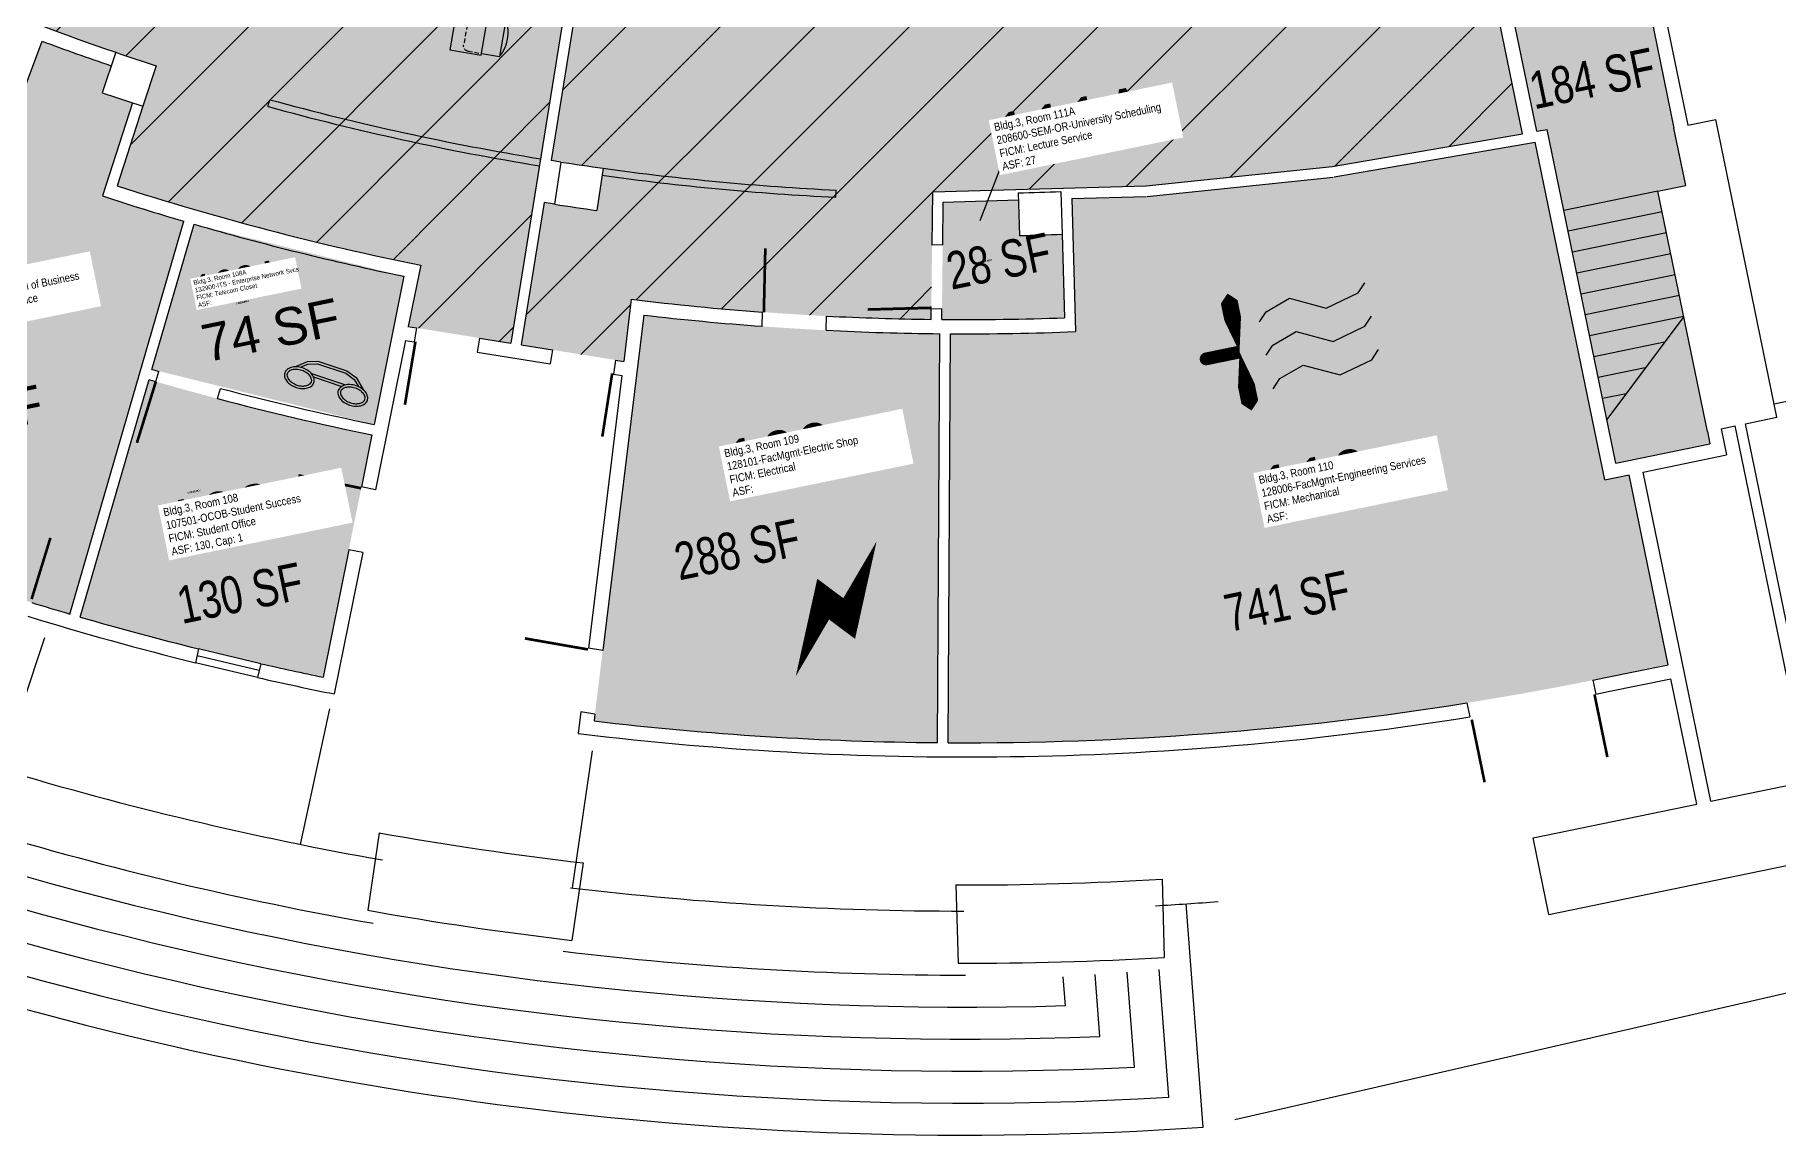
# Model space of a CAD drawing. Header units: inches. Extents: x 69197276 to 69201754, y 27670933 to 27674904.
# Drawn here: x 69199198 to 69200178, y 27670933 to 27671552 of the extents above; entities that cross this region are included whole.
import ezdxf
from ezdxf.enums import TextEntityAlignment as Align

# ---------------------------------------------------------------- set-up
doc = ezdxf.new("R2010")
doc.units = ezdxf.units.IN
doc.header["$LTSCALE"] = 100
doc.header["$MEASUREMENT"] = 0
doc.linetypes.add('DASHED2', pattern=[0.375, 0.25, -0.125])
doc.layers.get('0').update_dxf_attribs({"linetype": 'CONTINUOUS'})
for name, color, linetype in [('A-DOOR', 2, 'CONTINUOUS'), ('A-FLOR', 3, 'CONTINUOUS'), ('A-FURN', 3, 'CONTINUOUS'), ('A-GLAZ', 1, 'CONTINUOUS'), ('A-IDEN-ICON', 4, 'CONTINUOUS'), ('A-IDEN-RNUM', 7, 'CONTINUOUS'), ('A-IDEN-SNUM', 4, 'CONTINUOUS'), ('A-IDEN-VNUM', 4, 'CONTINUOUS'), ('A-SITE', 3, 'CONTINUOUS'), ('A-WALL', 5, 'CONTINUOUS'), ('AREA-TEXT', 3, 'CONTINUOUS'), ('Rooms-Capacity', 4, 'CONTINUOUS'), ('Rooms-Category-Color', 7, 'CONTINUOUS'), ('Rooms-College-Color', 7, 'CONTINUOUS'), ('Rooms-Department-Color', 7, 'CONTINUOUS'), ('Rooms-Division-Color', 7, 'CONTINUOUS'), ('Rooms-Information', 7, 'CONTINUOUS')]:
    doc.layers.add(name, color=color, linetype=linetype)
doc.styles.add('CP_AREA', font='arial.ttf', dxfattribs={"height": 15})
doc.styles.add('CP_ROOMSNUMBER', font='arial.ttf', dxfattribs={"height": 1})
doc.styles.add('CP_ROOMVNUMBER', font='arial.ttf', dxfattribs={"width": 0.85, "height": 0.075})
pattern_1 = [(45, (0, 0), (-26.516504294, 26.516504294), [])]

# ---------------------------------------------------------------- blocks, each defined once
blk = doc.blocks.new('CPELECT')
blk.add_lwpolyline([(0.0623, 0.0629, 0, 0.03, 0), (0.0105, -0.0168, 0.03, 0.03, 0), (-0.0105, 0.0068, 0.03, 0, 0), (-0.0623, -0.0729, 0.03, 0, 0)], format="xyseb")
blk = doc.blocks.new('CPMECH')
for p, q in [((0.015, 0.035), (0.045, 0.045)), ((0.045, 0.045), (0.085, 0.025)), ((0.125, 0.035), (0.135, 0.045)), ((0.005, 0.025), (0.015, 0.035)), ((0.085, 0.025), (0.125, 0.035)), ((0.015, -0.005), (0.045, 0.005)), ((0.045, 0.005), (0.085, -0.015)), ((0.125, -0.005), (0.135, 0.005)), ((0.005, -0.015), (0.015, -0.005)), ((0.085, -0.015), (0.125, -0.005)), ((0.015, -0.045), (0.045, -0.035)), ((0.045, -0.035), (0.085, -0.055)), ((0.125, -0.045), (0.135, -0.035)), ((0.005, -0.055), (0.015, -0.045)), ((0.085, -0.055), (0.125, -0.045))]:
    blk.add_line(p, q)
for points in [[(-0.025, -0.005, 0, 0.02, 0), (-0.025, 0.035, 0.02, 0.02, 0), (-0.025, 0.055, 0.02, 0, 0), (-0.025, 0.065, 0, 0, 0)], [(-0.025, -0.005, 0, 0.02, 0), (-0.025, -0.045, 0.02, 0.02, 0), (-0.025, -0.065, 0.02, 0, 0), (-0.025, -0.075, 0, 0, 0)]]:
    blk.add_lwpolyline(points, format="xyseb")
at = {"const_width": 0.0075}
blk.add_lwpolyline([(-0.0682, -0.0069, 1), (-0.0618, -0.0031, 1)], format="xyb", close=True, dxfattribs=at)
at = {"const_width": 0.015}
blk.add_lwpolyline([(-0.025, -0.005), (-0.065, -0.005)], dxfattribs=at)
blk = doc.blocks.new('Cpphone')
at = {"color": 0, "linetype": 'ByBlock'}
for p, q in [((0.0096, 0.0252), (-0.0196, -0.0252)), ((0.0169, 0.0279), (-0.0182, -0.0329))]:
    blk.add_line(p, q, dxfattribs=at)
for points in [[(0.0288, 0.0786, 0.139889), (0.0216, 0.0804, 0.107118), (0.0122, 0.0781, 0.079812), (0.0039, 0.0722, 0.067459), (-0.0035, 0.0626, 0.067459), (-0.008, 0.0515, 0.079812), (-0.009, 0.0413, 0.107118), (-0.0064, 0.032, 0.139889), (-0.0012, 0.0267, 0.139889), (0.0061, 0.0248, 0.107118), (0.0155, 0.0272, 0.079812), (0.0238, 0.0331, 0.067459), (0.0312, 0.0426, 0.067459), (0.0357, 0.0538, 0.079812), (0.0367, 0.0639, 0.107118), (0.034, 0.0732, 0.139889)], [(0.0263, 0.0743, 0.139889), (0.0218, 0.0754, 0.107118), (0.0144, 0.0736, 0.079812), (0.0074, 0.0686, 0.067459), (0.0008, 0.0601, 0.067459), (-0.0032, 0.0502, 0.079812), (-0.004, 0.0417, 0.107118), (-0.0019, 0.0344, 0.139889), (0.0013, 0.031, 0.139889), (0.0059, 0.0298, 0.107118), (0.0133, 0.0317, 0.079812), (0.0203, 0.0367, 0.067459), (0.0268, 0.0451, 0.067459), (0.0309, 0.055, 0.079812), (0.0317, 0.0636, 0.107118), (0.0296, 0.0709, 0.139889)], [(-0.0262, -0.0167, 0.139889), (-0.0334, -0.0148, 0.107118), (-0.0428, -0.0172, 0.079812), (-0.0511, -0.0231, 0.067459), (-0.0585, -0.0326, 0.067459), (-0.063, -0.0438, 0.079812), (-0.064, -0.0539, 0.107118), (-0.0614, -0.0632, 0.139889), (-0.0562, -0.0686, 0.139889), (-0.0489, -0.0704, 0.107118), (-0.0395, -0.0681, 0.079812), (-0.0312, -0.0622, 0.067459), (-0.0238, -0.0526, 0.067459), (-0.0193, -0.0415, 0.079812), (-0.0183, -0.0313, 0.107118), (-0.021, -0.022, 0.139889)], [(-0.0287, -0.021, 0.139889), (-0.0332, -0.0198, 0.107118), (-0.0406, -0.0217, 0.079812), (-0.0476, -0.0267, 0.067459), (-0.0542, -0.0351, 0.067459), (-0.0582, -0.045, 0.079812), (-0.059, -0.0536, 0.107118), (-0.0569, -0.0609, 0.139889), (-0.0537, -0.0643, 0.139889), (-0.0491, -0.0654, 0.107118), (-0.0417, -0.0636, 0.079812), (-0.0347, -0.0586, 0.067459), (-0.0282, -0.0501, 0.067459), (-0.0241, -0.0402, 0.079812), (-0.0233, -0.0317, 0.107118), (-0.0254, -0.0244, 0.139889)]]:
    blk.add_lwpolyline(points, format="xyb", close=True, dxfattribs=at)
for points in [[(0.0364, 0.0572), (0.0417, 0.0308), (0.0382, 0.0108), (0.0082, -0.0411), (-0.0083, -0.0558), (-0.0338, -0.0645)], [(0.0334, 0.047), (0.0366, 0.0307), (0.0334, 0.0126), (0.0043, -0.0379), (-0.0109, -0.0514), (-0.0265, -0.0567)]]:
    blk.add_lwpolyline(points, dxfattribs=at)
blk = doc.blocks.new('*U16')
at = {"layer": 'A-FURN', "extrusion": (0, 0, -1)}
for p, q in [((0.01, -10.2), (0, -0.13)), ((21, -0.12), (21.01, -10.18))]:
    blk.add_line(p, q, dxfattribs=at)
at = {"layer": 'A-FURN', "linetype": 'DASHED2', "ltscale": 0.1}
blk.add_lwpolyline([(0, -0.13), (0, 7.8, -0.414214), (2.99, 10.8), (17.99, 10.81, -0.414143), (21, 7.82), (21, -0.11)], format="xyb", dxfattribs=at)
at = {"layer": 'A-FURN'}
blk.add_lwpolyline([(0.01, -10.2), (21.01, -10.18)], dxfattribs=at)
at = {"layer": 'A-FURN', "extrusion": (0, 0, -1)}
blk.add_arc((-10.49, 8.4), 21.35, 240.5123, 299.41811, dxfattribs=at)
blk = doc.blocks.new('*U17')
at = {"layer": 'A-FURN', "color": 0, "linetype": 'ByBlock', "lineweight": -2, "transparency": 16777216, "extrusion": (0, 0, -1), "rotation": 279.8100724600667}
for p in [(-69199488.84, 27671769.45), (-69199482.85, 27671734.83), (-69199476.86, 27671700.2), (-69199470.88, 27671665.58), (-69199464.89, 27671630.95), (-69199458.9, 27671596.33), (-69199452.92, 27671561.71)]:
    blk.add_blockref('*U16', p, dxfattribs=at)

msp = doc.modelspace()

# ---------------------------------------------------------------- hatches: boundary and pattern name
at = {"layer": 'Rooms-Capacity'}
h = msp.add_hatch(dxfattribs=at)
h.set_pattern_fill('ANSI31', color=256, scale=300, style=0)
h.set_pattern_definition(pattern_1)
edge = h.paths.add_edge_path()
edge.add_arc((69199721.35, 27672941.38), 1088, 238.8257, 260.66126, ccw=False)
edge.add_line((69199158.15, 27672010.49), (69198954.52, 27671676.7))
edge.add_arc((69199721.35, 27672941.38), 1479, 238.77001, 252.07251)
edge.add_line((69199266.09, 27671534.19), (69199244.24, 27671466.64))
edge.add_arc((69199721.35, 27672941.38), 1550, 252.07251, 258.60121)
edge.add_line((69199415.01, 27671421.95), (69199408.05, 27671387.46))
edge.add_line((69199408.05, 27671387.46), (69199465.66, 27671378.15))
edge.add_line((69199465.66, 27671378.15), (69199544.79, 27671867.8))
h = msp.add_hatch(dxfattribs=at)
h.set_pattern_fill('ANSI31', color=256, scale=300, style=0)
h.set_pattern_definition(pattern_1)
edge = h.paths.add_edge_path()
edge.add_line((69199529.18, 27671367.88), (69199471.58, 27671377.19))
edge.add_line((69199471.58, 27671377.19), (69199484.51, 27671457.18))
edge.add_line((69199484.51, 27671457.18), (69199514.05, 27671452.74))
edge.add_line((69199514.05, 27671452.74), (69199517.55, 27671476.49))
edge.add_line((69199517.55, 27671476.49), (69199488.34, 27671480.87))
edge.add_line((69199488.34, 27671480.87), (69199550.72, 27671866.84))
edge.add_arc((69199721.35, 27672941.38), 1088, 260.97723, 282.45766)
edge.add_line((69199956.05, 27671878.99), (69200034.78, 27671495.93))
edge.add_line((69200034.78, 27671495.93), (69199927.66, 27671477.48))
edge.add_line((69199927.66, 27671477.48), (69199822.95, 27671466.66))
edge.add_line((69199822.95, 27671466.66), (69199703, 27671463.27))
edge.add_line((69199703, 27671463.27), (69199702.11, 27671391.5))
edge.add_arc((69199721.35, 27672941.38), 1550, 263.03729, 269.28881, ccw=False)
edge.add_line((69199533.45, 27671402.81), (69199529.18, 27671367.88))
at = {"layer": 'Rooms-Category-Color', "true_color": 0xffff64}
h = msp.add_hatch(color=51, dxfattribs=at)
edge = h.paths.add_edge_path()
edge.add_arc((69199721.35, 27672941.38), 1088, 238.8257, 260.66126, ccw=False)
edge.add_line((69199158.15, 27672010.49), (69198954.52, 27671676.7))
edge.add_arc((69199721.35, 27672941.38), 1479, 238.77001, 252.07251)
edge.add_line((69199266.09, 27671534.19), (69199244.24, 27671466.64))
edge.add_arc((69199721.35, 27672941.38), 1550, 252.07251, 258.60121)
edge.add_line((69199415.01, 27671421.95), (69199408.05, 27671387.46))
edge.add_line((69199408.05, 27671387.46), (69199465.66, 27671378.15))
edge.add_line((69199465.66, 27671378.15), (69199544.79, 27671867.8))
h = msp.add_hatch(color=51, dxfattribs=at)
edge = h.paths.add_edge_path()
edge.add_line((69199529.18, 27671367.88), (69199471.58, 27671377.19))
edge.add_line((69199471.58, 27671377.19), (69199484.51, 27671457.18))
edge.add_line((69199484.51, 27671457.18), (69199514.05, 27671452.74))
edge.add_line((69199514.05, 27671452.74), (69199517.55, 27671476.49))
edge.add_line((69199517.55, 27671476.49), (69199488.34, 27671480.87))
edge.add_line((69199488.34, 27671480.87), (69199550.72, 27671866.84))
edge.add_arc((69199721.35, 27672941.38), 1088, 260.97723, 282.45766)
edge.add_line((69199956.05, 27671878.99), (69200034.78, 27671495.93))
edge.add_line((69200034.78, 27671495.93), (69199927.66, 27671477.48))
edge.add_line((69199927.66, 27671477.48), (69199822.95, 27671466.66))
edge.add_line((69199822.95, 27671466.66), (69199703, 27671463.27))
edge.add_line((69199703, 27671463.27), (69199702.11, 27671391.5))
edge.add_arc((69199721.35, 27672941.38), 1550, 263.03729, 269.28881, ccw=False)
edge.add_line((69199533.45, 27671402.81), (69199529.18, 27671367.88))
at = {"layer": 'Rooms-Category-Color', "true_color": 0xadadad}
for points in [[(69200001.76, 27671696.34), (69200076.2, 27671711.64), (69200126.52, 27671466.86), (69200110.84, 27671463.64), (69200140.06, 27671321.51), (69200087.16, 27671310.64), (69200048.59, 27671498.3), (69200042.67, 27671497.29)], [(69199405.59, 27671415.71), (69199287.55, 27671444.99), (69199263.89, 27671363.35), (69199388.79, 27671332.39)]]:
    msp.add_hatch(color=253, dxfattribs=at).paths.add_polyline_path(points)
at = {"layer": 'Rooms-Category-Color', "true_color": 0xfa9ba3}
h = msp.add_hatch(color=241, dxfattribs=at)
edge = h.paths.add_edge_path()
edge.add_line((69199177.23, 27671481.48), (69199202.03, 27671548.01))
edge.add_arc((69199721.35, 27672941.38), 1487, 249.55928, 251.15267)
edge.add_line((69199240.97, 27671534.11), (69199235.93, 27671518.92))
edge.add_line((69199235.93, 27671518.92), (69199253, 27671513.21))
edge.add_line((69199253, 27671513.21), (69199236.07, 27671460.88))
edge.add_arc((69199631.62, 27672652.65), 1255.7, 251.63883, 253.82382)
edge.add_line((69199281.79, 27671446.67), (69199217.75, 27671225.76))
edge.add_arc((69199721.35, 27672941.38), 1788, 247.61959, 253.64124, ccw=False)
edge.add_line((69199040.56, 27671288.06), (69199128.13, 27671500.73))
edge.add_arc((69199721.35, 27672941.38), 1558, 247.61959, 249.55928)
at = {"layer": 'Rooms-Category-Color', "true_color": 0xadadad}
h = msp.add_hatch(color=253, dxfattribs=at)
edge = h.paths.add_edge_path()
edge.add_arc((69199721.35, 27672941.38), 1558, 269.69201, 272.27702)
edge.add_line((69199783.25, 27671384.61), (69199781.14, 27671459.47))
edge.add_line((69199781.14, 27671459.47), (69199823.12, 27671460.66))
edge.add_line((69199823.12, 27671460.66), (69199928.28, 27671471.51))
edge.add_line((69199928.28, 27671471.51), (69200041.91, 27671491.07))
edge.add_line((69200041.91, 27671491.07), (69200080.94, 27671301.19))
edge.add_line((69200080.94, 27671301.19), (69200094.65, 27671304.01))
edge.add_line((69200094.65, 27671304.01), (69200116.52, 27671197.6))
edge.add_arc((69199721.35, 27672941.38), 1788, 269.69201, 282.76873, ccw=False)
edge.add_line((69199711.73, 27671153.4), (69199712.97, 27671383.4))
at = {"layer": 'Rooms-Category-Color', "true_color": 0xffff64}
h = msp.add_hatch(color=51, dxfattribs=at)
edge = h.paths.add_edge_path()
edge.add_line((69199708.11, 27671391.43), (69199708.93, 27671457.44))
edge.add_line((69199708.93, 27671457.44), (69199751.15, 27671458.63))
edge.add_line((69199751.15, 27671458.63), (69199751.71, 27671438.69))
edge.add_arc((69199721.35, 27672941.38), 1503, 271.15759, 272.07251)
edge.add_line((69199775.7, 27671439.36), (69199777.03, 27671392.38))
edge.add_arc((69199721.35, 27672941.38), 1550, 269.5106, 272.05863, ccw=False)
at = {"layer": 'Rooms-Category-Color', "true_color": 0xadadad}
h = msp.add_hatch(color=253, dxfattribs=at)
edge = h.paths.add_edge_path()
edge.add_arc((69199721.35, 27672941.38), 1558, 263.33149, 269.47136, ccw=False)
edge.add_line((69199540.42, 27671393.92), (69199512.54, 27671165.61))
edge.add_arc((69199721.35, 27672941.38), 1788, 263.29365, 269.49974)
edge.add_line((69199705.73, 27671153.45), (69199706.97, 27671383.44))
at = {"layer": 'Rooms-Category-Color', "true_color": 0xfa9ba3}
h = msp.add_hatch(color=241, dxfattribs=at)
edge = h.paths.add_edge_path()
edge.add_line((69199223.51, 27671224.08), (69199262.22, 27671357.59))
edge.add_arc((69199721.35, 27672941.38), 1649, 253.8335, 258.32324)
edge.add_line((69199387.6, 27671326.5), (69199360.13, 27671190.24))
edge.add_arc((69199721.35, 27672941.38), 1788, 253.8335, 258.34485, ccw=False)
at = {"layer": 'Rooms-College-Color', "true_color": 0xffff64}
h = msp.add_hatch(color=51, dxfattribs=at)
edge = h.paths.add_edge_path()
edge.add_arc((69199721.35, 27672941.38), 1088, 238.8257, 260.66126, ccw=False)
edge.add_line((69199158.15, 27672010.49), (69198954.52, 27671676.7))
edge.add_arc((69199721.35, 27672941.38), 1479, 238.77001, 252.07251)
edge.add_line((69199266.09, 27671534.19), (69199244.24, 27671466.64))
edge.add_arc((69199721.35, 27672941.38), 1550, 252.07251, 258.60121)
edge.add_line((69199415.01, 27671421.95), (69199408.05, 27671387.46))
edge.add_line((69199408.05, 27671387.46), (69199465.66, 27671378.15))
edge.add_line((69199465.66, 27671378.15), (69199544.79, 27671867.8))
h = msp.add_hatch(color=51, dxfattribs=at)
edge = h.paths.add_edge_path()
edge.add_line((69199529.18, 27671367.88), (69199471.58, 27671377.19))
edge.add_line((69199471.58, 27671377.19), (69199484.51, 27671457.18))
edge.add_line((69199484.51, 27671457.18), (69199514.05, 27671452.74))
edge.add_line((69199514.05, 27671452.74), (69199517.55, 27671476.49))
edge.add_line((69199517.55, 27671476.49), (69199488.34, 27671480.87))
edge.add_line((69199488.34, 27671480.87), (69199550.72, 27671866.84))
edge.add_arc((69199721.35, 27672941.38), 1088, 260.97723, 282.45766)
edge.add_line((69199956.05, 27671878.99), (69200034.78, 27671495.93))
edge.add_line((69200034.78, 27671495.93), (69199927.66, 27671477.48))
edge.add_line((69199927.66, 27671477.48), (69199822.95, 27671466.66))
edge.add_line((69199822.95, 27671466.66), (69199703, 27671463.27))
edge.add_line((69199703, 27671463.27), (69199702.11, 27671391.5))
edge.add_arc((69199721.35, 27672941.38), 1550, 263.03729, 269.28881, ccw=False)
edge.add_line((69199533.45, 27671402.81), (69199529.18, 27671367.88))
at = {"layer": 'Rooms-College-Color', "true_color": 0xadadad}
for points in [[(69200001.76, 27671696.34), (69200076.2, 27671711.64), (69200126.52, 27671466.86), (69200110.84, 27671463.64), (69200140.06, 27671321.51), (69200087.16, 27671310.64), (69200048.59, 27671498.3), (69200042.67, 27671497.29)], [(69199405.59, 27671415.71), (69199287.55, 27671444.99), (69199263.89, 27671363.35), (69199388.79, 27671332.39)]]:
    msp.add_hatch(color=253, dxfattribs=at).paths.add_polyline_path(points)
at = {"layer": 'Rooms-College-Color', "true_color": 0xfa9ba3}
h = msp.add_hatch(color=241, dxfattribs=at)
edge = h.paths.add_edge_path()
edge.add_line((69199177.23, 27671481.48), (69199202.03, 27671548.01))
edge.add_arc((69199721.35, 27672941.38), 1487, 249.55928, 251.15267)
edge.add_line((69199240.97, 27671534.11), (69199235.93, 27671518.92))
edge.add_line((69199235.93, 27671518.92), (69199253, 27671513.21))
edge.add_line((69199253, 27671513.21), (69199236.07, 27671460.88))
edge.add_arc((69199631.62, 27672652.65), 1255.7, 251.63883, 253.82382)
edge.add_line((69199281.79, 27671446.67), (69199217.75, 27671225.76))
edge.add_arc((69199721.35, 27672941.38), 1788, 247.61959, 253.64124, ccw=False)
edge.add_line((69199040.56, 27671288.06), (69199128.13, 27671500.73))
edge.add_arc((69199721.35, 27672941.38), 1558, 247.61959, 249.55928)
at = {"layer": 'Rooms-College-Color', "true_color": 0xadadad}
h = msp.add_hatch(color=253, dxfattribs=at)
edge = h.paths.add_edge_path()
edge.add_arc((69199721.35, 27672941.38), 1558, 269.69201, 272.27702)
edge.add_line((69199783.25, 27671384.61), (69199781.14, 27671459.47))
edge.add_line((69199781.14, 27671459.47), (69199823.12, 27671460.66))
edge.add_line((69199823.12, 27671460.66), (69199928.28, 27671471.51))
edge.add_line((69199928.28, 27671471.51), (69200041.91, 27671491.07))
edge.add_line((69200041.91, 27671491.07), (69200080.94, 27671301.19))
edge.add_line((69200080.94, 27671301.19), (69200094.65, 27671304.01))
edge.add_line((69200094.65, 27671304.01), (69200116.52, 27671197.6))
edge.add_arc((69199721.35, 27672941.38), 1788, 269.69201, 282.76873, ccw=False)
edge.add_line((69199711.73, 27671153.4), (69199712.97, 27671383.4))
at = {"layer": 'Rooms-College-Color', "true_color": 0xffff64}
h = msp.add_hatch(color=51, dxfattribs=at)
edge = h.paths.add_edge_path()
edge.add_line((69199708.11, 27671391.43), (69199708.93, 27671457.44))
edge.add_line((69199708.93, 27671457.44), (69199751.15, 27671458.63))
edge.add_line((69199751.15, 27671458.63), (69199751.71, 27671438.69))
edge.add_arc((69199721.35, 27672941.38), 1503, 271.15759, 272.07251)
edge.add_line((69199775.7, 27671439.36), (69199777.03, 27671392.38))
edge.add_arc((69199721.35, 27672941.38), 1550, 269.5106, 272.05863, ccw=False)
at = {"layer": 'Rooms-College-Color', "true_color": 0xadadad}
h = msp.add_hatch(color=253, dxfattribs=at)
edge = h.paths.add_edge_path()
edge.add_arc((69199721.35, 27672941.38), 1558, 263.33149, 269.47136, ccw=False)
edge.add_line((69199540.42, 27671393.92), (69199512.54, 27671165.61))
edge.add_arc((69199721.35, 27672941.38), 1788, 263.29365, 269.49974)
edge.add_line((69199705.73, 27671153.45), (69199706.97, 27671383.44))
at = {"layer": 'Rooms-College-Color', "true_color": 0xfa9ba3}
h = msp.add_hatch(color=241, dxfattribs=at)
edge = h.paths.add_edge_path()
edge.add_line((69199223.51, 27671224.08), (69199262.22, 27671357.59))
edge.add_arc((69199721.35, 27672941.38), 1649, 253.8335, 258.32324)
edge.add_line((69199387.6, 27671326.5), (69199360.13, 27671190.24))
edge.add_arc((69199721.35, 27672941.38), 1788, 253.8335, 258.34485, ccw=False)
at = {"layer": 'Rooms-Department-Color', "true_color": 0x003fff}
h = msp.add_hatch(color=160, dxfattribs=at)
edge = h.paths.add_edge_path()
edge.add_arc((69199721.35, 27672941.38), 1088, 238.8257, 260.66126, ccw=False)
edge.add_line((69199158.15, 27672010.49), (69198954.52, 27671676.7))
edge.add_arc((69199721.35, 27672941.38), 1479, 238.77001, 252.07251)
edge.add_line((69199266.09, 27671534.19), (69199244.24, 27671466.64))
edge.add_arc((69199721.35, 27672941.38), 1550, 252.07251, 258.60121)
edge.add_line((69199415.01, 27671421.95), (69199408.05, 27671387.46))
edge.add_line((69199408.05, 27671387.46), (69199465.66, 27671378.15))
edge.add_line((69199465.66, 27671378.15), (69199544.79, 27671867.8))
h = msp.add_hatch(color=160, dxfattribs=at)
edge = h.paths.add_edge_path()
edge.add_line((69199529.18, 27671367.88), (69199471.58, 27671377.19))
edge.add_line((69199471.58, 27671377.19), (69199484.51, 27671457.18))
edge.add_line((69199484.51, 27671457.18), (69199514.05, 27671452.74))
edge.add_line((69199514.05, 27671452.74), (69199517.55, 27671476.49))
edge.add_line((69199517.55, 27671476.49), (69199488.34, 27671480.87))
edge.add_line((69199488.34, 27671480.87), (69199550.72, 27671866.84))
edge.add_arc((69199721.35, 27672941.38), 1088, 260.97723, 282.45766)
edge.add_line((69199956.05, 27671878.99), (69200034.78, 27671495.93))
edge.add_line((69200034.78, 27671495.93), (69199927.66, 27671477.48))
edge.add_line((69199927.66, 27671477.48), (69199822.95, 27671466.66))
edge.add_line((69199822.95, 27671466.66), (69199703, 27671463.27))
edge.add_line((69199703, 27671463.27), (69199702.11, 27671391.5))
edge.add_arc((69199721.35, 27672941.38), 1550, 263.03729, 269.28881, ccw=False)
edge.add_line((69199533.45, 27671402.81), (69199529.18, 27671367.88))
at = {"layer": 'Rooms-Department-Color', "true_color": 0xacacac}
for points in [[(69200001.76, 27671696.34), (69200076.2, 27671711.64), (69200126.52, 27671466.86), (69200110.84, 27671463.64), (69200140.06, 27671321.51), (69200087.16, 27671310.64), (69200048.59, 27671498.3), (69200042.67, 27671497.29)], [(69199405.59, 27671415.71), (69199287.55, 27671444.99), (69199263.89, 27671363.35), (69199388.79, 27671332.39)]]:
    msp.add_hatch(color=253, dxfattribs=at).paths.add_polyline_path(points)
at = {"layer": 'Rooms-Department-Color', "true_color": 0xfa9ba3}
h = msp.add_hatch(color=241, dxfattribs=at)
edge = h.paths.add_edge_path()
edge.add_line((69199177.23, 27671481.48), (69199202.03, 27671548.01))
edge.add_arc((69199721.35, 27672941.38), 1487, 249.55928, 251.15267)
edge.add_line((69199240.97, 27671534.11), (69199235.93, 27671518.92))
edge.add_line((69199235.93, 27671518.92), (69199253, 27671513.21))
edge.add_line((69199253, 27671513.21), (69199236.07, 27671460.88))
edge.add_arc((69199631.62, 27672652.65), 1255.7, 251.63883, 253.82382)
edge.add_line((69199281.79, 27671446.67), (69199217.75, 27671225.76))
edge.add_arc((69199721.35, 27672941.38), 1788, 247.61959, 253.64124, ccw=False)
edge.add_line((69199040.56, 27671288.06), (69199128.13, 27671500.73))
edge.add_arc((69199721.35, 27672941.38), 1558, 247.61959, 249.55928)
at = {"layer": 'Rooms-Department-Color', "true_color": 0xacacac}
h = msp.add_hatch(color=253, dxfattribs=at)
edge = h.paths.add_edge_path()
edge.add_arc((69199721.35, 27672941.38), 1558, 269.69201, 272.27702)
edge.add_line((69199783.25, 27671384.61), (69199781.14, 27671459.47))
edge.add_line((69199781.14, 27671459.47), (69199823.12, 27671460.66))
edge.add_line((69199823.12, 27671460.66), (69199928.28, 27671471.51))
edge.add_line((69199928.28, 27671471.51), (69200041.91, 27671491.07))
edge.add_line((69200041.91, 27671491.07), (69200080.94, 27671301.19))
edge.add_line((69200080.94, 27671301.19), (69200094.65, 27671304.01))
edge.add_line((69200094.65, 27671304.01), (69200116.52, 27671197.6))
edge.add_arc((69199721.35, 27672941.38), 1788, 269.69201, 282.76873, ccw=False)
edge.add_line((69199711.73, 27671153.4), (69199712.97, 27671383.4))
at = {"layer": 'Rooms-Department-Color', "true_color": 0x003fff}
h = msp.add_hatch(color=160, dxfattribs=at)
edge = h.paths.add_edge_path()
edge.add_line((69199708.11, 27671391.43), (69199708.93, 27671457.44))
edge.add_line((69199708.93, 27671457.44), (69199751.15, 27671458.63))
edge.add_line((69199751.15, 27671458.63), (69199751.71, 27671438.69))
edge.add_arc((69199721.35, 27672941.38), 1503, 271.15759, 272.07251)
edge.add_line((69199775.7, 27671439.36), (69199777.03, 27671392.38))
edge.add_arc((69199721.35, 27672941.38), 1550, 269.5106, 272.05863, ccw=False)
at = {"layer": 'Rooms-Department-Color', "true_color": 0xacacac}
h = msp.add_hatch(color=253, dxfattribs=at)
edge = h.paths.add_edge_path()
edge.add_arc((69199721.35, 27672941.38), 1558, 263.33149, 269.47136, ccw=False)
edge.add_line((69199540.42, 27671393.92), (69199512.54, 27671165.61))
edge.add_arc((69199721.35, 27672941.38), 1788, 263.29365, 269.49974)
edge.add_line((69199705.73, 27671153.45), (69199706.97, 27671383.44))
at = {"layer": 'Rooms-Department-Color', "true_color": 0xfa9ba3}
h = msp.add_hatch(color=241, dxfattribs=at)
edge = h.paths.add_edge_path()
edge.add_line((69199223.51, 27671224.08), (69199262.22, 27671357.59))
edge.add_arc((69199721.35, 27672941.38), 1649, 253.8335, 258.32324)
edge.add_line((69199387.6, 27671326.5), (69199360.13, 27671190.24))
edge.add_arc((69199721.35, 27672941.38), 1788, 253.8335, 258.34485, ccw=False)
at = {"layer": 'Rooms-Division-Color', "true_color": 0x003fff}
h = msp.add_hatch(color=160, dxfattribs=at)
edge = h.paths.add_edge_path()
edge.add_arc((69199721.35, 27672941.38), 1088, 238.8257, 260.66126, ccw=False)
edge.add_line((69199158.15, 27672010.49), (69198954.52, 27671676.7))
edge.add_arc((69199721.35, 27672941.38), 1479, 238.77001, 252.07251)
edge.add_line((69199266.09, 27671534.19), (69199244.24, 27671466.64))
edge.add_arc((69199721.35, 27672941.38), 1550, 252.07251, 258.60121)
edge.add_line((69199415.01, 27671421.95), (69199408.05, 27671387.46))
edge.add_line((69199408.05, 27671387.46), (69199465.66, 27671378.15))
edge.add_line((69199465.66, 27671378.15), (69199544.79, 27671867.8))
h = msp.add_hatch(color=160, dxfattribs=at)
edge = h.paths.add_edge_path()
edge.add_line((69199529.18, 27671367.88), (69199471.58, 27671377.19))
edge.add_line((69199471.58, 27671377.19), (69199484.51, 27671457.18))
edge.add_line((69199484.51, 27671457.18), (69199514.05, 27671452.74))
edge.add_line((69199514.05, 27671452.74), (69199517.55, 27671476.49))
edge.add_line((69199517.55, 27671476.49), (69199488.34, 27671480.87))
edge.add_line((69199488.34, 27671480.87), (69199550.72, 27671866.84))
edge.add_arc((69199721.35, 27672941.38), 1088, 260.97723, 282.45766)
edge.add_line((69199956.05, 27671878.99), (69200034.78, 27671495.93))
edge.add_line((69200034.78, 27671495.93), (69199927.66, 27671477.48))
edge.add_line((69199927.66, 27671477.48), (69199822.95, 27671466.66))
edge.add_line((69199822.95, 27671466.66), (69199703, 27671463.27))
edge.add_line((69199703, 27671463.27), (69199702.11, 27671391.5))
edge.add_arc((69199721.35, 27672941.38), 1550, 263.03729, 269.28881, ccw=False)
edge.add_line((69199533.45, 27671402.81), (69199529.18, 27671367.88))
at = {"layer": 'Rooms-Division-Color', "true_color": 0xadadad}
for points in [[(69200001.76, 27671696.34), (69200076.2, 27671711.64), (69200126.52, 27671466.86), (69200110.84, 27671463.64), (69200140.06, 27671321.51), (69200087.16, 27671310.64), (69200048.59, 27671498.3), (69200042.67, 27671497.29)], [(69199405.59, 27671415.71), (69199287.55, 27671444.99), (69199263.89, 27671363.35), (69199388.79, 27671332.39)]]:
    msp.add_hatch(color=253, dxfattribs=at).paths.add_polyline_path(points)
at = {"layer": 'Rooms-Division-Color', "true_color": 0xfa9ba3}
h = msp.add_hatch(color=241, dxfattribs=at)
edge = h.paths.add_edge_path()
edge.add_line((69199177.23, 27671481.48), (69199202.03, 27671548.01))
edge.add_arc((69199721.35, 27672941.38), 1487, 249.55928, 251.15267)
edge.add_line((69199240.97, 27671534.11), (69199235.93, 27671518.92))
edge.add_line((69199235.93, 27671518.92), (69199253, 27671513.21))
edge.add_line((69199253, 27671513.21), (69199236.07, 27671460.88))
edge.add_arc((69199631.62, 27672652.65), 1255.7, 251.63883, 253.82382)
edge.add_line((69199281.79, 27671446.67), (69199217.75, 27671225.76))
edge.add_arc((69199721.35, 27672941.38), 1788, 247.61959, 253.64124, ccw=False)
edge.add_line((69199040.56, 27671288.06), (69199128.13, 27671500.73))
edge.add_arc((69199721.35, 27672941.38), 1558, 247.61959, 249.55928)
at = {"layer": 'Rooms-Division-Color', "true_color": 0xadadad}
h = msp.add_hatch(color=253, dxfattribs=at)
edge = h.paths.add_edge_path()
edge.add_arc((69199721.35, 27672941.38), 1558, 269.69201, 272.27702)
edge.add_line((69199783.25, 27671384.61), (69199781.14, 27671459.47))
edge.add_line((69199781.14, 27671459.47), (69199823.12, 27671460.66))
edge.add_line((69199823.12, 27671460.66), (69199928.28, 27671471.51))
edge.add_line((69199928.28, 27671471.51), (69200041.91, 27671491.07))
edge.add_line((69200041.91, 27671491.07), (69200080.94, 27671301.19))
edge.add_line((69200080.94, 27671301.19), (69200094.65, 27671304.01))
edge.add_line((69200094.65, 27671304.01), (69200116.52, 27671197.6))
edge.add_arc((69199721.35, 27672941.38), 1788, 269.69201, 282.76873, ccw=False)
edge.add_line((69199711.73, 27671153.4), (69199712.97, 27671383.4))
at = {"layer": 'Rooms-Division-Color', "true_color": 0x003fff}
h = msp.add_hatch(color=160, dxfattribs=at)
edge = h.paths.add_edge_path()
edge.add_line((69199708.11, 27671391.43), (69199708.93, 27671457.44))
edge.add_line((69199708.93, 27671457.44), (69199751.15, 27671458.63))
edge.add_line((69199751.15, 27671458.63), (69199751.71, 27671438.69))
edge.add_arc((69199721.35, 27672941.38), 1503, 271.15759, 272.07251)
edge.add_line((69199775.7, 27671439.36), (69199777.03, 27671392.38))
edge.add_arc((69199721.35, 27672941.38), 1550, 269.5106, 272.05863, ccw=False)
at = {"layer": 'Rooms-Division-Color', "true_color": 0xadadad}
h = msp.add_hatch(color=253, dxfattribs=at)
edge = h.paths.add_edge_path()
edge.add_arc((69199721.35, 27672941.38), 1558, 263.33149, 269.47136, ccw=False)
edge.add_line((69199540.42, 27671393.92), (69199512.54, 27671165.61))
edge.add_arc((69199721.35, 27672941.38), 1788, 263.29365, 269.49974)
edge.add_line((69199705.73, 27671153.45), (69199706.97, 27671383.44))
at = {"layer": 'Rooms-Division-Color', "true_color": 0xfa9ba3}
h = msp.add_hatch(color=241, dxfattribs=at)
edge = h.paths.add_edge_path()
edge.add_line((69199223.51, 27671224.08), (69199262.22, 27671357.59))
edge.add_arc((69199721.35, 27672941.38), 1649, 253.8335, 258.32324)
edge.add_line((69199387.6, 27671326.5), (69199360.13, 27671190.24))
edge.add_arc((69199721.35, 27672941.38), 1788, 253.8335, 258.34485, ccw=False)

# ---------------------------------------------------------------- linework, layer by layer
at = {"layer": 'A-DOOR'}
for points in [[(69199608.01, 27671395.53, 1.5, 1.5, 0), (69199608.84, 27671431.52, 0, 0, 0), (69199609.59, 27671431.5, 0, 0, -0.414214), (69199643.22, 27671393.22, 0, 0, -0.414214)], [(69199702.32, 27671398, 1.5, 1.5, 0), (69199666.33, 27671397.03, 0, 0, 0), (69199666.31, 27671397.78, 0, 0, -0.414214), (69199702.88, 27671433.27, 0, 0, -0.414214)], [(69199412.06, 27671379, 1.5, 1.5, 0), (69199406.13, 27671343.49, 0, 0, 0), (69199406.87, 27671343.36, 0, 0, 0.414214), (69199447.07, 27671374.67, 0, 0, 0.414214)], [(69199522.72, 27671361.11, 1.5, 1.5, 0), (69199517.16, 27671325.54, 0, 0, 0), (69199516.42, 27671325.66, 0, 0, -0.414214), (69199488.12, 27671368.04, 0, 0, -0.414214)], [(69199266.06, 27671356.48, 1.5, 1.5, 0), (69199255.43, 27671322.08, 0, 0, 0), (69199256.15, 27671321.86, 0, 0, 0.414214), (69199300.18, 27671347.5, 0, 0, 0.414214)], [(69199381.56, 27671296.5, 1.5, 1.5, 0), (69199346.3, 27671303.76, 0, 0, 0), (69199346.14, 27671303.03, 0, 0, 0.414214), (69199375.92, 27671261.67, 0, 0, 0.414214)], [(69199196.18, 27671234.18, 1.5, 1.5, 0), (69199206.76, 27671268.58, 0, 0, 0), (69199206.05, 27671268.81, 0, 0, 0.414214), (69199162.04, 27671243.11, 0, 0, 0.414214)], [(69199509.1, 27671205.84, 1.5, 1.5, 0), (69199473.64, 27671212.05, 0, 0, 0), (69199473.51, 27671211.31, 0, 0, 0.414214), (69199504.5, 27671170.86, 0, 0, 0.414214)], [(69200075.18, 27671180.58, 1.5, 1.5, 0), (69200082.43, 27671145.32, 0, 0, 0), (69200081.7, 27671145.16, 0, 0, -0.414214), (69200040.35, 27671174.95, 0, 0, -0.414214)], [(69200006.13, 27671166.38, 1.5, 1.5, 0), (69200013.38, 27671131.12, 0, 0, 0), (69200014.11, 27671131.27, 0, 0, 0.414214), (69200040.35, 27671174.95, 0, 0, 0.414214)]]:
    msp.add_lwpolyline(points, format="xyseb", dxfattribs=at)
at = {"layer": 'A-FLOR'}
for p, q in [((69199329.13, 27671511.18), (69199330.19, 27671515.04)), ((69199648.57, 27671460.16), (69199648.77, 27671464.16)), ((69200110.84, 27671463.64), (69200057.95, 27671452.77)), ((69200113.26, 27671451.88), (69200060.36, 27671441.01)), ((69200115.68, 27671440.13), (69200062.78, 27671429.26)), ((69200118.09, 27671428.37), (69200065.2, 27671417.5)), ((69200120.51, 27671416.62), (69200067.61, 27671405.75)), ((69200122.92, 27671404.87), (69200070.03, 27671393.99)), ((69200125.34, 27671393.11), (69200072.44, 27671382.24)), ((69200125.34, 27671393.11), (69200082.11, 27671335.22)), ((69200114.53, 27671378.64), (69200074.86, 27671370.49)), ((69200103.72, 27671364.17), (69200077.28, 27671358.73)), ((69200092.92, 27671349.69), (69200079.69, 27671346.98))]:
    msp.add_line(p, q, dxfattribs=at)
for radius, start, end in [(1483, 254.66445, 260.70334), (1479, 254.66445, 260.70303), (1483, 262.07868, 267.18728), (1479, 262.07993, 267.18728)]:
    msp.add_arc((69199721.35, 27672941.38), radius, start, end, dxfattribs=at)
at = {"layer": 'A-FURN', "extrusion": (0, 0, -1)}
msp.add_lwpolyline([(-69199431.35, 27671543.15), (-69199449.08, 27671540.06), (-69199489, 27671770.42), (-69199471.33, 27671773.53)], close=True, dxfattribs=at)
at = {"layer": 'A-GLAZ'}
for p, q in [((69199290.14, 27671206.15), (69199288.29, 27671198.37)), ((69199325.16, 27671197.82), (69199290.14, 27671206.15)), ((69199323.31, 27671190.04), (69199288.29, 27671198.37)), ((69199324.24, 27671193.93), (69199289.21, 27671202.26)), ((69199325.16, 27671197.82), (69199323.31, 27671190.04))]:
    msp.add_line(p, q, dxfattribs=at)
at = {"layer": 'A-IDEN-VNUM'}
msp.add_line((69199743.74, 27671483.77), (69199729.45, 27671446.82), dxfattribs=at)
at = {"layer": 'A-SITE'}
for p, q in [((69200583.88, 27671427.67), (69200176.29, 27671343.89)), ((69199179.03, 27671138.47), (69199203.64, 27671212.52)), ((69199347.47, 27671096.17), (69199363.87, 27671172.43)), ((69199500.34, 27671071.69), (69199511.72, 27671148.89)), ((69200647.3, 27671119.12), (69199872.83, 27670941.21)), ((69199855.08, 27670937.13), (69199845.49, 27671062.77)), ((69199777.66, 27671005.49), (69199776.42, 27671021.66)), ((69199797.03, 27670988.14), (69199794.37, 27671023.03)), ((69199816.4, 27670970.97), (69199812.32, 27671024.4)), ((69199835.75, 27670953.97), (69199830.27, 27671025.77))]:
    msp.add_line(p, q, dxfattribs=at)
for radius, start, end in [(1936.7, 240.40823, 271.66617), (1954.7, 240.7758, 272.21912), (1972.7, 241.10754, 272.76178), (1990.7, 241.41105, 273.2945), (1882.7, 253.25864, 259.97146), (1918.7, 253.2278, 260.0023), (1882.7, 263.2278, 269.97146), (1882.7, 273.25864, 274.32873), (2008.7, 251.12662, 273.81757), (1918.7, 263.2278, 270.0023)]:
    msp.add_arc((69199721.35, 27672941.38), radius, start, end, dxfattribs=at)
at = {"layer": 'A-WALL'}
for p, q in [((69200034.78, 27671495.93), (69199956.07, 27671878.88)), ((69199544.79, 27671867.8), (69199465.66, 27671378.15)), ((69199550.72, 27671866.84), (69199488.34, 27671480.87)), ((69200042.67, 27671497.29), (69200001.76, 27671696.34)), ((69200109.61, 27671588.85), (69200127.73, 27671500.7)), ((69200101.77, 27671587.24), (69200119.89, 27671499.08)), ((69199177.23, 27671481.48), (69199202.03, 27671548.01)), ((69199243.5, 27671541.7), (69199235.93, 27671518.92)), ((69199266.27, 27671534.13), (69199258.7, 27671511.35)), ((69199252.99, 27671513.2), (69199236.07, 27671460.88)), ((69199258.7, 27671511.35), (69199244.24, 27671466.64)), ((69200127.73, 27671500.7), (69200143.4, 27671503.92)), ((69200177.83, 27671336.42), (69200143.4, 27671503.92)), ((69199927.66, 27671477.48), (69200034.78, 27671495.93)), ((69199928.68, 27671471.57), (69200041.91, 27671491.07)), ((69200080.94, 27671301.19), (69200041.91, 27671491.07)), ((69200042.67, 27671497.29), (69200048.59, 27671498.3)), ((69200087.16, 27671310.64), (69200048.59, 27671498.3)), ((69200126.52, 27671466.86), (69200119.89, 27671499.08)), ((69199493.81, 27671479.99), (69199488.34, 27671480.87)), ((69199493.81, 27671479.99), (69199490.31, 27671456.24)), ((69199517.55, 27671476.49), (69199514.05, 27671452.74)), ((69199822.95, 27671466.66), (69199927.66, 27671477.48)), ((69199823.57, 27671460.69), (69199928.28, 27671471.51)), ((69199702.63, 27671433.27), (69199703, 27671463.27)), ((69199703, 27671463.27), (69199822.95, 27671466.66)), ((69199751.03, 27671462.68), (69199751.71, 27671438.69)), ((69199775.02, 27671463.35), (69199775.7, 27671439.36)), ((69199781.14, 27671459.47), (69199823.12, 27671460.66)), ((69200110.84, 27671463.64), (69200126.52, 27671466.86)), ((69200138.65, 27671328.37), (69200110.84, 27671463.64)), ((69199484.51, 27671457.18), (69199471.58, 27671377.19)), ((69199490.31, 27671456.24), (69199484.51, 27671457.18)), ((69199708.63, 27671433.43), (69199708.93, 27671457.44)), ((69199708.93, 27671457.44), (69199751.15, 27671458.63)), ((69199781.14, 27671459.47), (69199783.25, 27671384.61)), ((69199217.75, 27671225.76), (69199281.79, 27671446.67)), ((69199263.89, 27671363.35), (69199287.55, 27671444.99)), ((69199708.63, 27671433.43), (69199702.63, 27671433.27)), ((69199775.7, 27671439.36), (69199777.03, 27671392.38)), ((69199415.01, 27671421.95), (69199408.05, 27671387.46)), ((69199405.59, 27671415.71), (69199388.79, 27671332.39)), ((69199533.45, 27671402.81), (69199529.18, 27671367.88)), ((69199540.42, 27671393.92), (69199517.37, 27671205.16)), ((69199607.08, 27671387.57), (69199607.26, 27671395.58)), ((69199643.04, 27671385.35), (69199643.22, 27671393.35)), ((69199702.11, 27671391.5), (69199702.18, 27671397.24)), ((69199708.18, 27671397.4), (69199702.18, 27671397.24)), ((69199708.11, 27671391.43), (69199708.18, 27671397.4)), ((69199407.75, 27671387.51), (69199412.59, 27671386.73)), ((69199412.59, 27671386.73), (69199411.27, 27671378.83)), ((69199705.73, 27671153.44), (69199706.97, 27671383.44)), ((69199711.73, 27671153.4), (69199712.97, 27671383.4)), ((69199406.47, 27671379.61), (69199389.54, 27671295.63)), ((69199406.47, 27671379.61), (69199411.27, 27671378.83)), ((69199448.13, 27671380.98), (69199446.81, 27671373.09)), ((69199446.81, 27671373.09), (69199487.87, 27671366.45)), ((69199448.13, 27671380.98), (69199465.66, 27671378.15)), ((69199471.58, 27671377.19), (69199489.11, 27671374.36)), ((69199489.11, 27671374.36), (69199487.87, 27671366.45)), ((69199266.06, 27671356.48), (69199267.73, 27671362.24)), ((69199524.65, 27671368.61), (69199523.41, 27671360.71)), ((69199524.65, 27671368.61), (69199529.18, 27671367.88)), ((69199223.51, 27671224.08), (69199262.22, 27671357.59)), ((69199300.77, 27671346.91), (69199302.44, 27671352.68)), ((69199528.21, 27671359.93), (69199509.48, 27671206.54)), ((69199523.41, 27671360.71), (69199528.21, 27671359.93)), ((69200160.2, 27671332.79), (69200177.83, 27671336.42)), ((69199387.6, 27671326.5), (69199381.7, 27671297.24)), ((69200138.65, 27671328.37), (69200140.06, 27671321.51)), ((69200146.48, 27671329.98), (69200154.32, 27671331.59)), ((69200146.48, 27671329.98), (69200149.5, 27671315.28)), ((69200183.31, 27671190.54), (69200154.32, 27671331.59)), ((69200189.19, 27671191.74), (69200160.2, 27671332.79)), ((69200087.16, 27671310.64), (69200140.06, 27671321.51)), ((69200102.49, 27671305.62), (69200149.5, 27671315.28)), ((69200080.94, 27671301.19), (69200094.65, 27671304.01)), ((69200116.6, 27671197.24), (69200094.65, 27671304.01)), ((69200140.54, 27671120.49), (69200102.49, 27671305.62)), ((69199389.54, 27671295.63), (69199381.7, 27671297.24)), ((69199374.59, 27671261.95), (69199360.13, 27671190.24)), ((69199382.42, 27671260.34), (69199366.39, 27671180.8)), ((69199382.42, 27671260.34), (69199374.59, 27671261.95)), ((69199517.37, 27671205.16), (69199509.48, 27671206.54)), ((69200081.33, 27671189.99), (69200116.6, 27671197.24)), ((69200074.31, 27671188.56), (69200075.92, 27671180.73)), ((69200082.94, 27671182.16), (69200118.21, 27671189.4)), ((69200132.7, 27671118.88), (69200118.21, 27671189.4)), ((69199505.11, 27671170.76), (69199503.63, 27671158.62)), ((69199513, 27671169.37), (69199505.11, 27671170.76)), ((69199513, 27671169.37), (69199512.54, 27671165.61)), ((69200003.43, 27671175.77), (69200005.04, 27671167.93)), ((69200140.54, 27671120.49), (69200195.39, 27671131.76)), ((69200040.63, 27671099.95), (69200132.7, 27671118.88)), ((69199391.7, 27671102.69), (69199385.28, 27671059.14)), ((69200049.49, 27671056.85), (69200040.63, 27671099.95)), ((69200049.49, 27671056.85), (69200227.76, 27671093.5)), ((69199506.46, 27671085.78), (69199500.04, 27671042.23)), ((69199715.99, 27671073.39), (69199717.23, 27671029.38)), ((69199831.95, 27671076.66), (69199833.19, 27671032.65))]:
    msp.add_line(p, q, dxfattribs=at)
for radius, start, end in [(1479, 242.07993, 251.15017), (1487, 249.55928, 251.15267), (1479, 251.15017, 252.07993), (1503, 251.15759, 252.07251), (1479, 261.15017, 262.07993), (1558, 251.85185, 253.61285), (1550, 252.07251, 258.60121), (1479, 271.15017, 272.07993), (1503, 261.15759, 262.07251), (1558, 253.8335, 258.30701), (1503, 271.15759, 272.07251), (1550, 263.03729, 265.77914), (1558, 263.33149, 265.79405), (1550, 267.11092, 269.28881), (1550, 269.5106, 272.05863), (1558, 267.11899, 269.47136), (1558, 269.69201, 272.27702), (1643, 253.8335, 253.97309), (1649, 253.8335, 253.97258), (1643, 255.22864, 258.32223), (1649, 255.22357, 258.32324), (1788, 252.92512, 253.64124), (1796, 252.92501, 256.04716), (1788, 253.8335, 256.04459), (1788, 257.19822, 258.34485), (1796, 257.19565, 258.60121), (1788, 281.38532, 281.61505), (1796, 281.38634, 281.61505), (1796, 263.03729, 279.08859), (1788, 269.69201, 279.07728), (1788, 263.29365, 269.49974), (1868, 259.83577, 263.39433), (1868, 269.83577, 273.39433), (1912, 259.87673, 263.35337), (1912, 269.87673, 273.35337)]:
    msp.add_arc((69199721.35, 27672941.38), radius, start, end, dxfattribs=at)

# ---------------------------------------------------------------- block references
at = {"layer": 'A-FURN'}
msp.add_blockref('*U17', (0, 0), dxfattribs=at)
at = {"layer": 'A-IDEN-ICON', "xscale": 480.0000000017439, "yscale": 480.0000000017439, "zscale": 480.0000000017439, "rotation": 11.61504941844448}
for name, p in [('CPMECH', (69199886.81, 27671377.89)), ('CPELECT', (69199648.21, 27671231.04))]:
    msp.add_blockref(name, p, dxfattribs=at)
at = {"layer": 'A-IDEN-ICON', "linetype": 'Continuous', "xscale": 288, "yscale": 288, "zscale": 288, "rotation": 101.6779407540715}
msp.add_blockref('Cpphone', (69199362.41, 27671357.84), dxfattribs=at)

# ---------------------------------------------------------------- texts
at = {"layer": 'A-IDEN-RNUM', "style": 'CP_ROOMSNUMBER', "width": 0.85}
for s, rotation, p in [('S103-00', 101.61505, (69200071.55, 27671530.18)), ('0111-A0', 11.61505, (69199732.58, 27671424.25)), ('0108-A0', 11.61505, (69199314.8, 27671401.11)), ('0109-00', 11.61505, (69199618.23, 27671313.24)), ('0108-00', 11.61505, (69199287.63, 27671294.64)), ('0110-00', 11.61505, (69199918.83, 27671298.31))]:
    msp.add_text(s, height=1, rotation=rotation, dxfattribs=at).set_placement(p, align=Align.MIDDLE)
at = {"layer": 'A-IDEN-SNUM', "style": 'CP_ROOMSNUMBER', "width": 0.85}
for s, rotation, p in [('0030S10300', 101.61505, (69200071.55, 27671530.18)), ('00300111A0', 11.61505, (69199732.58, 27671424.25)), ('00300108A0', 11.61505, (69199314.8, 27671401.11)), ('0030010900', 11.61505, (69199618.23, 27671313.24)), ('0030010800', 11.61505, (69199287.63, 27671294.64)), ('0030011000', 11.61505, (69199918.83, 27671298.31))]:
    msp.add_text(s, height=1, rotation=rotation, dxfattribs=at).set_placement(p, align=Align.MIDDLE)
at = {"layer": 'A-IDEN-VNUM', "style": 'CP_ROOMVNUMBER', "width": 0.85}
for s, height, p in [('111A', 31.5, (69199782.2, 27671499.51)), ('108A', 18, (69199312.72, 27671411.91)), ('109', 31.5, (69199618.23, 27671313.24)), ('110', 31.5, (69199918.83, 27671298.31)), ('108', 31.5, (69199303.01, 27671278.8))]:
    msp.add_text(s, height=height, rotation=11.61505, dxfattribs=at).set_placement(p, align=Align.MIDDLE)
at = {"layer": 'AREA-TEXT', "style": 'CP_AREA', "width": 0.75}
for s, p in [('184 SF', (69200073.88, 27671527.05)), ('28 SF', (69199740.06, 27671424.31)), ('308 SF', (69199166.8, 27671337.52)), ('288 SF', (69199593, 27671262.1)), ('130 SF', (69199313.3, 27671237.58)), ('741 SF', (69199902.29, 27671233.06))]:
    msp.add_text(s, height=21, rotation=11.67794, dxfattribs=at).set_placement(p, align=Align.MIDDLE_CENTER)
at = {"layer": 'AREA-TEXT', "style": 'CP_AREA'}
msp.add_text('74 SF', height=21, rotation=11.67794, dxfattribs=at).set_placement((69199330.57, 27671385.51), align=Align.MIDDLE_CENTER)

# ---------------------------------------------------------------- next in the draw order: texts
at = {"layer": 'Rooms-Information', "attachment_point": 7, "rotation": 11.61505, "style": 'CP_ROOMVNUMBER', "bg_fill": 3, "box_fill_scale": 1.5, "bg_fill_color": 256, "bg_fill_true_color": 13158600, "bg_fill_transparency": 0}
for s, insert, char_height, width in [('Bldg.3, Room 111A^M^J208600-SEM-OR-University Scheduling^M^JFICM: Lecture Service^M^JASF: 27', (69199742.57, 27671475.22), 4.5, 100.8), ('Bldg.3, Room 107^M^J107500-OCOB-Orfalea Coll of Business^M^JFICM: Student Office Service^M^JASF: 283, Cap: 1', (69199134.12, 27671379.03), 4.5, 100.8), ('Bldg.3, Room 108A^M^J132900-ITS - Enterprise Network Svcs^M^JFICM: Telecom Closet^M^JASF: ', (69199290.04, 27671398.18), 2.5714, 57.6), ('Bldg.3, Room 109^M^J128101-FacMgmt-Electric Shop^M^JFICM: Electrical^M^JASF: ', (69199590.8, 27671291.73), 4.5, 100.8), ('Bldg.3, Room 110^M^J128006-FacMgmt-Engineering Services^M^JFICM: Mechanical^M^JASF: ', (69199891.4, 27671276.8), 4.5, 100.8), ('Bldg.3, Room 108^M^J107501-OCOB-Student Success^M^JFICM: Student Office^M^JASF: 130, Cap: 1', (69199275.57, 27671257.29), 4.5, 100.8)]:
    msp.add_mtext(s, dxfattribs=dict(at, insert=insert, char_height=char_height, width=width))

doc.saveas('drawing.dxf')
